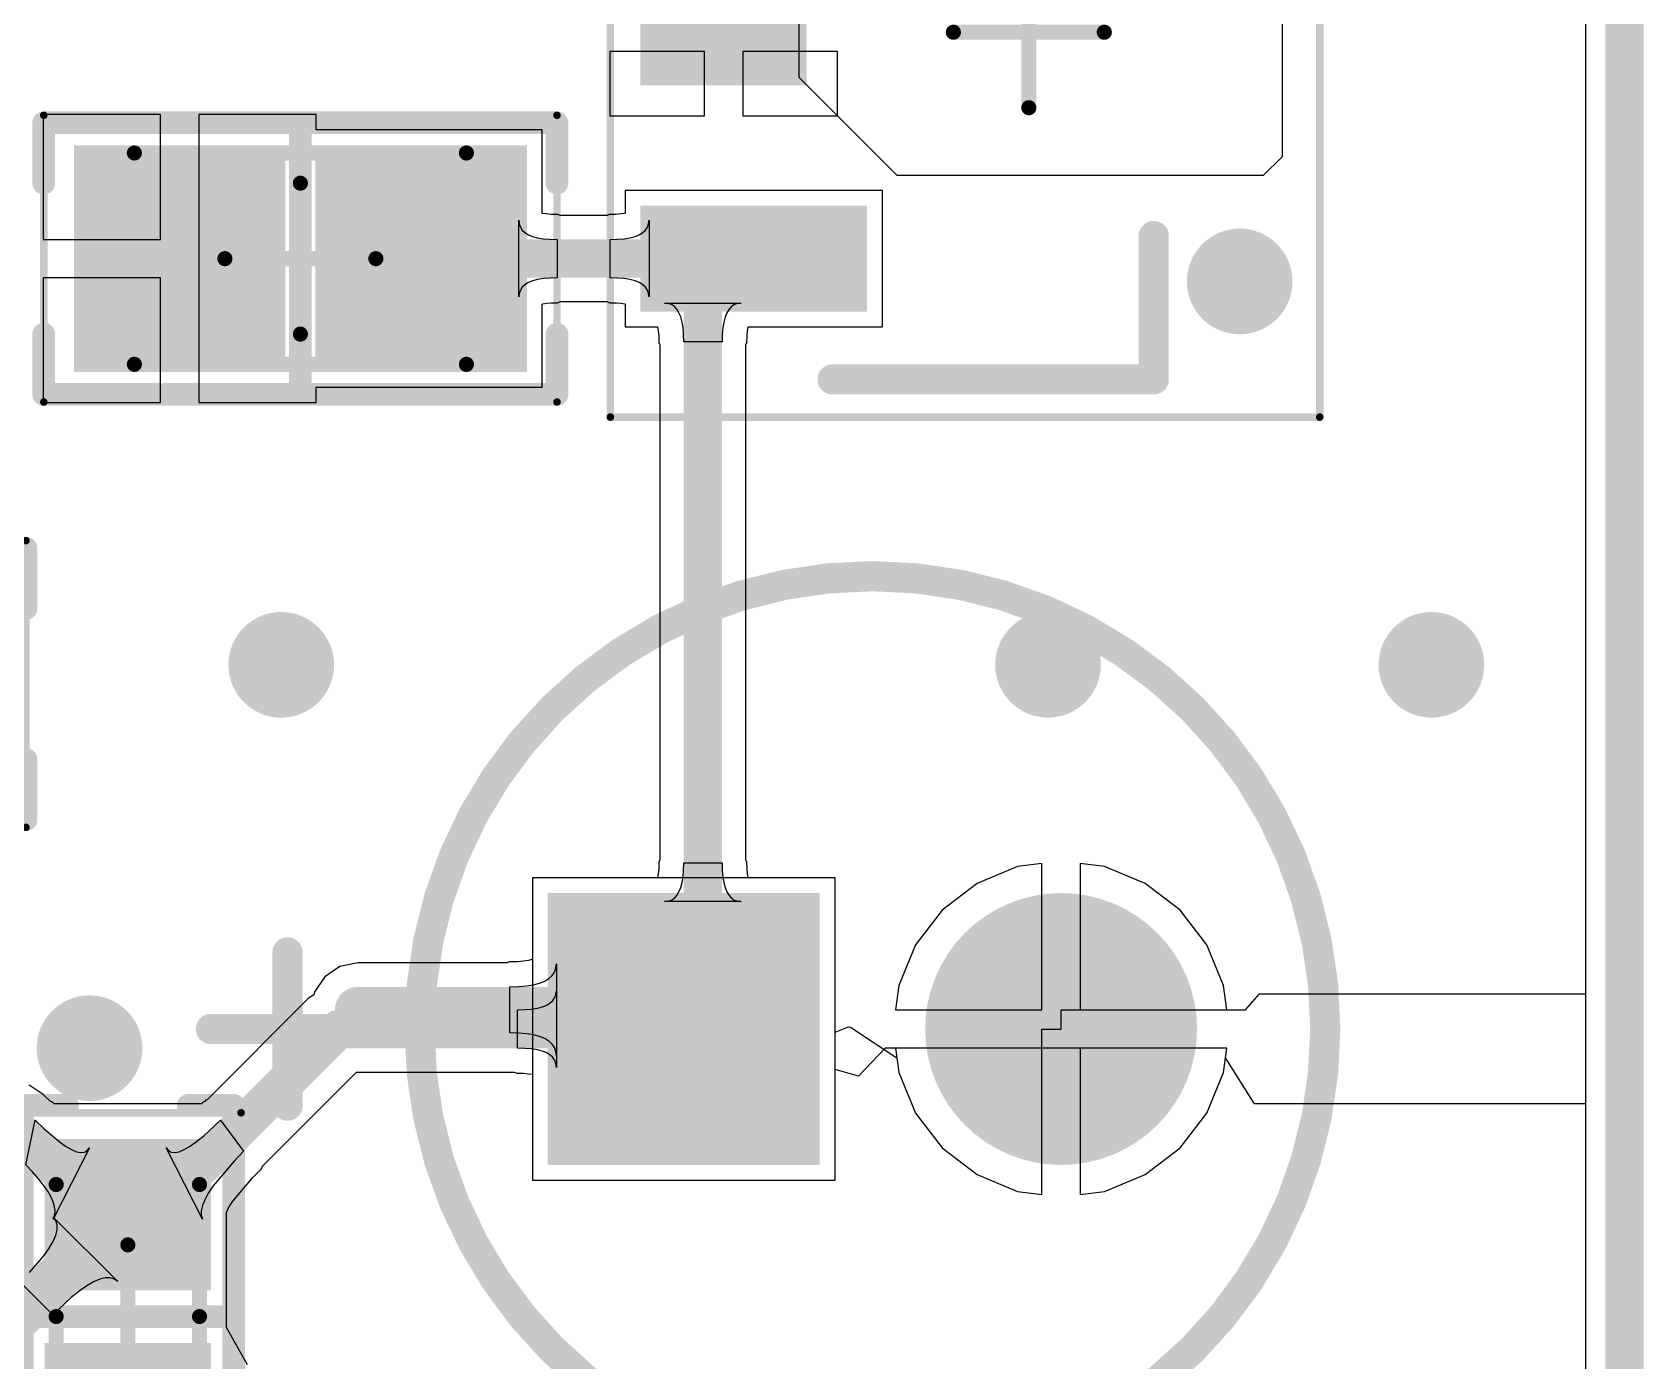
# Model space of a CAD drawing. Header units: millimetres. Extents: x 5.78 to 6.87, y 0.85 to 2.46.
# Drawn here: x 6.4351 to 6.8554, y 1.5185 to 1.865 of the extents above; entities that cross this region are included whole.
import ezdxf

# ---------------------------------------------------------------- set-up
doc = ezdxf.new("R2010")
doc.units = ezdxf.units.MM
doc.header["$MEASUREMENT"] = 0
for name, color, linetype in [('BottomLayer', 5, 'Continuous'), ('BottomSolder', 6, 'Continuous'), ('Mechanical1', 6, 'Continuous'), ('Mechanical13', 56, 'Continuous'), ('Mechanical15', 56, 'Continuous'), ('MultiLayer', 9, 'Continuous'), ('PadHoleLayer', 156, 'Continuous'), ('TopLayer', 1, 'Continuous'), ('TopOverlay', 2, 'Continuous'), ('TopPaste', 8, 'Continuous'), ('TopSolder', 216, 'Continuous'), ('ViaHoleLayer', 16, 'Continuous')]:
    doc.layers.add(name, color=color, linetype=linetype)

# ---------------------------------------------------------------- blocks, each defined once
blk = doc.blocks.new('E733EFB9_FE91_4AE9_9197_29251971C3DC_53')
at = {"layer": 'Mechanical15'}
for points, const_width in [([(-0.10915, 0.10039), (0.07589, 0.10039)], 0.00197), ([(-0.10915, -0.10039), (-0.10915, 0.10039)], 0.00197), ([(0.07589, -0.10039), (0.07589, 0.10039)], 0.00197), ([(0, -0.01969), (0, 0.01969)], 0.00394), ([(-0.01969, 0), (0.01969, 0)], 0.00394), ([(-0.10915, -0.10039), (0.07589, -0.10039)], 0.00197)]:
    blk.add_lwpolyline(points, dxfattribs=dict(at, const_width=const_width))
for points, const_width in [([(-0.10965, 0.10039, 1), (-0.10866, 0.10039, 1)], 0.000984), ([(-0.10965, 0.10039, 1), (-0.10866, 0.10039, 1)], 0.000984), ([(0.07539, 0.10039, 1), (0.07638, 0.10039, 1)], 0.000984), ([(0.07539, 0.10039, 1), (0.07638, 0.10039, 1)], 0.000984), ([(-0.00098, 0.01969, 1), (0.00098, 0.01969, 1)], 0.00197), ([(-0.02067, 0, 1), (-0.0187, 0, 1)], 0.00197), ([(0.0187, 0, 1), (0.02067, 0, 1)], 0.00197), ([(-0.00098, -0.01969, 1), (0.00098, -0.01969, 1)], 0.00197), ([(-0.10965, -0.10039, 1), (-0.10866, -0.10039, 1)], 0.000984), ([(-0.10965, -0.10039, 1), (-0.10866, -0.10039, 1)], 0.000984), ([(0.07539, -0.10039, 1), (0.07638, -0.10039, 1)], 0.000984), ([(0.07539, -0.10039, 1), (0.07638, -0.10039, 1)], 0.000984)]:
    blk.add_lwpolyline(points, format="xyb", close=True, dxfattribs=dict(at, const_width=const_width))
at = {"layer": 'TopLayer'}
for p, q in [((-0.05994, 0.01181), (-0.03435, 0.0374)), ((-0.03435, 0.0374), (0.06112, 0.0374)), ((0.06112, 0.0374), (0.06604, 0.03248)), ((0.06604, 0.03248), (0.06605, -0.03248)), ((-0.05994, -0.01181), (-0.05994, 0.01181)), ((-0.03435, -0.0374), (-0.05994, -0.01181)), ((0.06605, -0.03248), (0.06112, -0.0374)), ((0.06112, -0.0374), (-0.03435, -0.0374))]:
    blk.add_line(p, q, dxfattribs=at)
for points in [[(-0.04419, 0.04725), (-0.04419, 0.07087), (-0.09931, 0.04725), (-0.09931, 0.07087)], [(-0.05994, -0.01181), (-0.05994, 0.01181), (-0.09931, -0.01181), (-0.09931, 0.01181)], [(-0.04419, -0.07087), (-0.04419, -0.04725), (-0.09931, -0.07087), (-0.09931, -0.04725)]]:
    blk.add_solid(points, dxfattribs=at)
at = {"layer": 'TopOverlay'}
for points, const_width in [([(-0.07185, 0.09252, 1), (-0.08169, 0.09252, 1)], 0.00984), ([(-0.08415, 0.09252, 1), (-0.07923, 0.09252, 1)], 0.00492), ([(-0.07431, 0.09252, 1), (-0.06939, 0.09252, 1)], 0.00492), ([(-0.05315, 0.09055, 1), (-0.04921, 0.09055, 1)], 0.00394), ([(0.03061, 0.09055, 1), (0.03455, 0.09055, 1)], 0.00394), ([(0.03061, 0.09055, 1), (0.03455, 0.09055, 1)], 0.00394), ([(0.03061, 0.05315, 1), (0.03455, 0.05315, 1)], 0.00394), ([(0.03061, -0.05315, 1), (0.03455, -0.05315, 1)], 0.00394), ([(-0.05315, -0.09055, 1), (-0.04921, -0.09055, 1)], 0.00394), ([(0.03061, -0.09055, 1), (0.03455, -0.09055, 1)], 0.00394), ([(0.03061, -0.09055, 1), (0.03455, -0.09055, 1)], 0.00394)]:
    blk.add_lwpolyline(points, format="xyb", close=True, dxfattribs=dict(at, const_width=const_width))
at = {"layer": 'TopOverlay', "const_width": 0.00787}
for points in [[(-0.05118, 0.09055), (0.03258, 0.09055)], [(0.03258, 0.05315), (0.03258, 0.09055)], [(0.03258, -0.09055), (0.03258, -0.05315)], [(-0.05118, -0.09055), (0.03258, -0.09055)]]:
    blk.add_lwpolyline(points, dxfattribs=at)
at = {"layer": 'TopPaste'}
for points in [[(-0.04419, 0.04725), (-0.04419, 0.07087), (-0.09931, 0.04725), (-0.09931, 0.07087)], [(-0.05994, -0.01181), (-0.05994, 0.01181), (-0.09931, -0.01181), (-0.09931, 0.01181)], [(-0.04419, -0.07087), (-0.04419, -0.04725), (-0.09931, -0.07087), (-0.09931, -0.04725)]]:
    blk.add_solid(points, dxfattribs=at)
at = {"layer": 'TopSolder'}
for points in [[(-0.04219, 0.04525), (-0.04219, 0.07287), (-0.10131, 0.04525), (-0.10131, 0.07287)], [(-0.05794, -0.01381), (-0.05794, 0.01381), (-0.10131, -0.01381), (-0.10131, 0.01381)], [(-0.04219, -0.07287), (-0.04219, -0.04525), (-0.10131, -0.07287), (-0.10131, -0.04525)]]:
    blk.add_solid(points, dxfattribs=at)
blk = doc.blocks.new('FER_0603_1608_74')
at = {"layer": 'Mechanical13', "const_width": 0.00394}
for points in [[(-0.03445, 0.0187), (-0.03445, -0.0187)], [(-0.03445, 0.0187), (0.03445, 0.0187)], [(0.03445, 0.0187), (0.03445, -0.0187)], [(-0.03445, -0.0187), (0.03445, -0.0187)]]:
    blk.add_lwpolyline(points, dxfattribs=at)
at = {"layer": 'Mechanical13', "const_width": 0.00197}
for points in [[(-0.03543, 0.0187, 1), (-0.03346, 0.0187, 1)], [(-0.03543, 0.0187, 1), (-0.03346, 0.0187, 1)], [(0.03346, 0.0187, 1), (0.03543, 0.0187, 1)], [(0.03346, 0.0187, 1), (0.03543, 0.0187, 1)], [(-0.03543, -0.0187, 1), (-0.03346, -0.0187, 1)], [(-0.03543, -0.0187, 1), (-0.03346, -0.0187, 1)], [(0.03346, -0.0187, 1), (0.03543, -0.0187, 1)], [(0.03346, -0.0187, 1), (0.03543, -0.0187, 1)]]:
    blk.add_lwpolyline(points, format="xyb", close=True, dxfattribs=at)
at = {"layer": 'Mechanical15'}
for points, const_width in [([(-0.05315, 0.02953), (-0.05315, -0.02953)], 0.00197), ([(-0.05315, 0.02953), (0.05315, 0.02953)], 0.00197), ([(0.05315, 0.02953), (0.05315, -0.02953)], 0.00197), ([(0, 0.0187), (0, -0.0187)], 0.00394), ([(-0.0187, 0), (0.0187, 0)], 0.00394), ([(-0.05315, -0.02953), (0.05315, -0.02953)], 0.00197)]:
    blk.add_lwpolyline(points, dxfattribs=dict(at, const_width=const_width))
for points, const_width in [([(-0.05364, 0.02953, 1), (-0.05266, 0.02953, 1)], 0.000984), ([(-0.05364, 0.02953, 1), (-0.05266, 0.02953, 1)], 0.000984), ([(0.05266, 0.02953, 1), (0.05364, 0.02953, 1)], 0.000984), ([(0.05266, 0.02953, 1), (0.05364, 0.02953, 1)], 0.000984), ([(-0.00098, 0.0187, 1), (0.00098, 0.0187, 1)], 0.00197), ([(-0.01968, 0, 1), (-0.01772, 0, 1)], 0.00197), ([(0.01772, 0, 1), (0.01968, 0, 1)], 0.00197), ([(-0.00098, -0.0187, 1), (0.00098, -0.0187, 1)], 0.00197), ([(-0.05364, -0.02953, 1), (-0.05266, -0.02953, 1)], 0.000984), ([(-0.05364, -0.02953, 1), (-0.05266, -0.02953, 1)], 0.000984), ([(0.05266, -0.02953, 1), (0.05364, -0.02953, 1)], 0.000984), ([(0.05266, -0.02953, 1), (0.05364, -0.02953, 1)], 0.000984)]:
    blk.add_lwpolyline(points, format="xyb", close=True, dxfattribs=dict(at, const_width=const_width))
at = {"layer": 'TopLayer'}
for points in [[(-0.00886, -0.01969), (-0.00886, 0.01969), (-0.04429, -0.01969), (-0.04429, 0.01969)], [(0.04429, -0.01969), (0.04429, 0.01969), (0.00886, -0.01969), (0.00886, 0.01969)]]:
    blk.add_solid(points, dxfattribs=at)
at = {"layer": 'TopOverlay', "const_width": 0.00591}
for points in [[(-0.05512, 0.02756), (0.05512, 0.02756)], [(-0.05512, 0.02756), (-0.05512, 0.01575)], [(0, 0.02756), (0, -0.02756)], [(0.05512, 0.02756), (0.05512, 0.01575)], [(-0.05512, -0.01575), (-0.05512, -0.02756)], [(0.05512, -0.01575), (0.05512, -0.02756)], [(-0.05512, -0.02756), (0.05512, -0.02756)]]:
    blk.add_lwpolyline(points, dxfattribs=at)
at = {"layer": 'TopOverlay', "const_width": 0.00295}
for points in [[(-0.05659, 0.02756, 1), (-0.05364, 0.02756, 1)], [(-0.05659, 0.02756, 1), (-0.05364, 0.02756, 1)], [(-0.00148, 0.02756, 1), (0.00148, 0.02756, 1)], [(0.05364, 0.02756, 1), (0.05659, 0.02756, 1)], [(0.05364, 0.02756, 1), (0.05659, 0.02756, 1)], [(-0.05659, 0.01575, 1), (-0.05364, 0.01575, 1)], [(0.05364, 0.01575, 1), (0.05659, 0.01575, 1)], [(-0.05659, -0.01575, 1), (-0.05364, -0.01575, 1)], [(0.05364, -0.01575, 1), (0.05659, -0.01575, 1)], [(-0.05659, -0.02756, 1), (-0.05364, -0.02756, 1)], [(-0.05659, -0.02756, 1), (-0.05364, -0.02756, 1)], [(-0.00148, -0.02756, 1), (0.00148, -0.02756, 1)], [(0.05364, -0.02756, 1), (0.05659, -0.02756, 1)], [(0.05364, -0.02756, 1), (0.05659, -0.02756, 1)]]:
    blk.add_lwpolyline(points, format="xyb", close=True, dxfattribs=at)
at = {"layer": 'TopPaste'}
for points in [[(-0.00886, -0.01969), (-0.00886, 0.01969), (-0.04429, -0.01969), (-0.04429, 0.01969)], [(0.04429, -0.01969), (0.04429, 0.01969), (0.00886, -0.01969), (0.00886, 0.01969)]]:
    blk.add_solid(points, dxfattribs=at)
at = {"layer": 'TopSolder'}
for points in [[(-0.00686, -0.02168), (-0.00686, 0.02168), (-0.04629, -0.02168), (-0.04629, 0.02168)], [(0.04629, -0.02168), (0.04629, 0.02168), (0.00686, -0.02168), (0.00686, 0.02168)]]:
    blk.add_solid(points, dxfattribs=at)
blk = doc.blocks.new('CAP_0805_2012_79')
at = {"layer": 'Mechanical13', "const_width": 0.00394}
for points in [[(-0.04331, -0.02756), (-0.04331, 0.02756)], [(-0.04331, 0.02756), (0.04331, 0.02756)], [(0.04331, -0.02756), (0.04331, 0.02756)], [(-0.04331, -0.02756), (0.04331, -0.02756)]]:
    blk.add_lwpolyline(points, dxfattribs=at)
at = {"layer": 'Mechanical13', "const_width": 0.00197}
for points in [[(-0.04429, 0.02756, 1), (-0.04232, 0.02756, 1)], [(-0.04429, 0.02756, 1), (-0.04232, 0.02756, 1)], [(0.04232, 0.02756, 1), (0.04429, 0.02756, 1)], [(0.04232, 0.02756, 1), (0.04429, 0.02756, 1)], [(-0.04429, -0.02756, 1), (-0.04232, -0.02756, 1)], [(-0.04429, -0.02756, 1), (-0.04232, -0.02756, 1)], [(0.04232, -0.02756, 1), (0.04429, -0.02756, 1)], [(0.04232, -0.02756, 1), (0.04429, -0.02756, 1)]]:
    blk.add_lwpolyline(points, format="xyb", close=True, dxfattribs=at)
at = {"layer": 'Mechanical15'}
for points, const_width in [([(-0.06693, -0.0374), (-0.06693, 0.0374)], 0.00197), ([(-0.06693, 0.0374), (0.06693, 0.0374)], 0.00197), ([(0.06693, -0.0374), (0.06693, 0.0374)], 0.00197), ([(0, -0.01968), (0, 0.01969)], 0.00394), ([(-0.01968, 0), (0.01969, 0)], 0.00394), ([(-0.06693, -0.0374), (0.06693, -0.0374)], 0.00197)]:
    blk.add_lwpolyline(points, dxfattribs=dict(at, const_width=const_width))
for points, const_width in [([(-0.06742, 0.0374, 1), (-0.06644, 0.0374, 1)], 0.000984), ([(-0.06742, 0.0374, 1), (-0.06644, 0.0374, 1)], 0.000984), ([(0.06644, 0.0374, 1), (0.06742, 0.0374, 1)], 0.000984), ([(0.06644, 0.0374, 1), (0.06742, 0.0374, 1)], 0.000984), ([(-0.00098, 0.01969, 1), (0.00098, 0.01969, 1)], 0.00197), ([(-0.02067, 0, 1), (-0.0187, 0, 1)], 0.00197), ([(0.0187, 0, 1), (0.02067, 0, 1)], 0.00197), ([(-0.00098, -0.01968, 1), (0.00098, -0.01968, 1)], 0.00197), ([(-0.06742, -0.0374, 1), (-0.06644, -0.0374, 1)], 0.000984), ([(-0.06742, -0.0374, 1), (-0.06644, -0.0374, 1)], 0.000984), ([(0.06644, -0.0374, 1), (0.06742, -0.0374, 1)], 0.000984), ([(0.06644, -0.0374, 1), (0.06742, -0.0374, 1)], 0.000984)]:
    blk.add_lwpolyline(points, format="xyb", close=True, dxfattribs=dict(at, const_width=const_width))
at = {"layer": 'TopLayer'}
for points in [[(-0.00591, -0.02756), (-0.00591, 0.02756), (-0.05709, -0.02756), (-0.05709, 0.02756)], [(0.05709, -0.02756), (0.05709, 0.02756), (0.00591, -0.02756), (0.00591, 0.02756)]]:
    blk.add_solid(points, dxfattribs=at)
at = {"layer": 'TopOverlay', "const_width": 0.00591}
for points in [[(-0.06693, 0.03543), (0.06693, 0.03543)], [(-0.06693, 0.01969), (-0.06693, 0.03543)], [(0, -0.03543), (0, 0.03543)], [(0.06693, 0.01969), (0.06693, 0.03543)], [(-0.06693, -0.03543), (-0.06693, -0.01968)], [(0.06693, -0.03543), (0.06693, -0.01968)], [(-0.06693, -0.03543), (0.06693, -0.03543)]]:
    blk.add_lwpolyline(points, dxfattribs=at)
at = {"layer": 'TopOverlay', "const_width": 0.00295}
for points in [[(-0.0684, 0.03543, 1), (-0.06545, 0.03543, 1)], [(-0.0684, 0.03543, 1), (-0.06545, 0.03543, 1)], [(-0.00148, 0.03543, 1), (0.00148, 0.03543, 1)], [(0.06545, 0.03543, 1), (0.06841, 0.03543, 1)], [(0.06545, 0.03543, 1), (0.06841, 0.03543, 1)], [(-0.0684, 0.01969, 1), (-0.06545, 0.01969, 1)], [(0.06545, 0.01969, 1), (0.06841, 0.01969, 1)], [(-0.0684, -0.01968, 1), (-0.06545, -0.01968, 1)], [(0.06545, -0.01968, 1), (0.06841, -0.01968, 1)], [(-0.0684, -0.03543, 1), (-0.06545, -0.03543, 1)], [(-0.0684, -0.03543, 1), (-0.06545, -0.03543, 1)], [(-0.00148, -0.03543, 1), (0.00148, -0.03543, 1)], [(0.06545, -0.03543, 1), (0.06841, -0.03543, 1)], [(0.06545, -0.03543, 1), (0.06841, -0.03543, 1)]]:
    blk.add_lwpolyline(points, format="xyb", close=True, dxfattribs=at)
at = {"layer": 'TopPaste'}
for points in [[(-0.00591, -0.02756), (-0.00591, 0.02756), (-0.05709, -0.02756), (-0.05709, 0.02756)], [(0.05709, -0.02756), (0.05709, 0.02756), (0.00591, -0.02756), (0.00591, 0.02756)]]:
    blk.add_solid(points, dxfattribs=at)
at = {"layer": 'TopSolder'}
for points in [[(-0.00391, -0.02956), (-0.00391, 0.02956), (-0.05909, -0.02956), (-0.05909, 0.02956)], [(0.05909, -0.02956), (0.05909, 0.02956), (0.00391, -0.02956), (0.00391, 0.02956)]]:
    blk.add_solid(points, dxfattribs=at)
blk = doc.blocks.new('CAP_0805_2012_84')
at = {"layer": 'Mechanical13', "const_width": 0.00394}
for points in [[(-0.04331, -0.02756), (-0.04331, 0.02756)], [(-0.04331, 0.02756), (0.04331, 0.02756)], [(0.04331, -0.02756), (0.04331, 0.02756)], [(-0.04331, -0.02756), (0.04331, -0.02756)]]:
    blk.add_lwpolyline(points, dxfattribs=at)
at = {"layer": 'Mechanical13', "const_width": 0.00197}
for points in [[(-0.04429, 0.02756, 1), (-0.04232, 0.02756, 1)], [(-0.04429, 0.02756, 1), (-0.04232, 0.02756, 1)], [(0.04232, 0.02756, 1), (0.04429, 0.02756, 1)], [(0.04232, 0.02756, 1), (0.04429, 0.02756, 1)], [(-0.04429, -0.02756, 1), (-0.04232, -0.02756, 1)], [(-0.04429, -0.02756, 1), (-0.04232, -0.02756, 1)], [(0.04232, -0.02756, 1), (0.04429, -0.02756, 1)], [(0.04232, -0.02756, 1), (0.04429, -0.02756, 1)]]:
    blk.add_lwpolyline(points, format="xyb", close=True, dxfattribs=at)
at = {"layer": 'Mechanical15'}
for points, const_width in [([(-0.06693, -0.0374), (-0.06693, 0.0374)], 0.00197), ([(-0.06693, 0.0374), (0.06693, 0.0374)], 0.00197), ([(0.06693, -0.0374), (0.06693, 0.0374)], 0.00197), ([(0, -0.01968), (0, 0.01969)], 0.00394), ([(-0.01969, 0), (0.01969, 0)], 0.00394), ([(-0.06693, -0.0374), (0.06693, -0.0374)], 0.00197)]:
    blk.add_lwpolyline(points, dxfattribs=dict(at, const_width=const_width))
for points, const_width in [([(-0.06742, 0.0374, 1), (-0.06644, 0.0374, 1)], 0.000984), ([(-0.06742, 0.0374, 1), (-0.06644, 0.0374, 1)], 0.000984), ([(0.06644, 0.0374, 1), (0.06742, 0.0374, 1)], 0.000984), ([(0.06644, 0.0374, 1), (0.06742, 0.0374, 1)], 0.000984), ([(-0.00098, 0.01969, 1), (0.00098, 0.01969, 1)], 0.00197), ([(-0.02067, 0, 1), (-0.0187, 0, 1)], 0.00197), ([(0.0187, 0, 1), (0.02067, 0, 1)], 0.00197), ([(-0.00098, -0.01968, 1), (0.00098, -0.01968, 1)], 0.00197), ([(-0.06742, -0.0374, 1), (-0.06644, -0.0374, 1)], 0.000984), ([(-0.06742, -0.0374, 1), (-0.06644, -0.0374, 1)], 0.000984), ([(0.06644, -0.0374, 1), (0.06742, -0.0374, 1)], 0.000984), ([(0.06644, -0.0374, 1), (0.06742, -0.0374, 1)], 0.000984)]:
    blk.add_lwpolyline(points, format="xyb", close=True, dxfattribs=dict(at, const_width=const_width))
at = {"layer": 'TopLayer'}
for points in [[(-0.00591, -0.02756), (-0.00591, 0.02756), (-0.05709, -0.02756), (-0.05709, 0.02756)], [(0.05709, -0.02756), (0.05709, 0.02756), (0.00591, -0.02756), (0.00591, 0.02756)]]:
    blk.add_solid(points, dxfattribs=at)
at = {"layer": 'TopOverlay', "const_width": 0.00591}
for points in [[(-0.06693, 0.03543), (0.06693, 0.03543)], [(-0.06693, 0.01969), (-0.06693, 0.03543)], [(0, -0.03543), (0, 0.03543)], [(0.06693, 0.01969), (0.06693, 0.03543)], [(-0.06693, -0.03543), (-0.06693, -0.01968)], [(0.06693, -0.03543), (0.06693, -0.01968)], [(-0.06693, -0.03543), (0.06693, -0.03543)]]:
    blk.add_lwpolyline(points, dxfattribs=at)
at = {"layer": 'TopOverlay', "const_width": 0.00295}
for points in [[(-0.06841, 0.03543, 1), (-0.06545, 0.03543, 1)], [(-0.06841, 0.03543, 1), (-0.06545, 0.03543, 1)], [(-0.00148, 0.03543, 1), (0.00148, 0.03543, 1)], [(0.06545, 0.03543, 1), (0.06841, 0.03543, 1)], [(0.06545, 0.03543, 1), (0.06841, 0.03543, 1)], [(-0.06841, 0.01969, 1), (-0.06545, 0.01969, 1)], [(0.06545, 0.01969, 1), (0.06841, 0.01969, 1)], [(-0.06841, -0.01968, 1), (-0.06545, -0.01968, 1)], [(0.06545, -0.01968, 1), (0.06841, -0.01968, 1)], [(-0.06841, -0.03543, 1), (-0.06545, -0.03543, 1)], [(-0.06841, -0.03543, 1), (-0.06545, -0.03543, 1)], [(-0.00148, -0.03543, 1), (0.00148, -0.03543, 1)], [(0.06545, -0.03543, 1), (0.06841, -0.03543, 1)], [(0.06545, -0.03543, 1), (0.06841, -0.03543, 1)]]:
    blk.add_lwpolyline(points, format="xyb", close=True, dxfattribs=at)
at = {"layer": 'TopPaste'}
for points in [[(-0.00591, -0.02756), (-0.00591, 0.02756), (-0.05709, -0.02756), (-0.05709, 0.02756)], [(0.05709, -0.02756), (0.05709, 0.02756), (0.00591, -0.02756), (0.00591, 0.02756)]]:
    blk.add_solid(points, dxfattribs=at)
at = {"layer": 'TopSolder'}
for points in [[(-0.00391, -0.02956), (-0.00391, 0.02956), (-0.05909, -0.02956), (-0.05909, 0.02956)], [(0.05909, -0.02956), (0.05909, 0.02956), (0.00391, -0.02956), (0.00391, 0.02956)]]:
    blk.add_solid(points, dxfattribs=at)
blk = doc.blocks.new('3924B366_8672_45E9_B0BE_62DACC24E783_86')
at = {"layer": 'BottomLayer', "const_width": 0.03346}
blk.add_lwpolyline([(0.08169, 0, 1), (0.11516, 0, 1)], format="xyb", close=True, dxfattribs=at)
at = {"layer": 'BottomLayer'}
blk.add_solid([(-0.03346, -0.03346), (0.03346, -0.03346), (-0.03346, 0.03346), (0.03346, 0.03346)], dxfattribs=at)
at = {"layer": 'BottomSolder', "const_width": 0.03546}
blk.add_lwpolyline([(0.08069, 0, 1), (0.11616, 0, 1)], format="xyb", close=True, dxfattribs=at)
at = {"layer": 'BottomSolder'}
blk.add_solid([(-0.03546, -0.03546), (0.03546, -0.03546), (-0.03546, 0.03546), (0.03546, 0.03546)], dxfattribs=at)
at = {"layer": 'MultiLayer', "const_width": 0.03346}
blk.add_lwpolyline([(0.08169, 0, 1), (0.11516, 0, 1)], format="xyb", close=True, dxfattribs=at)
at = {"layer": 'MultiLayer'}
blk.add_solid([(-0.03346, -0.03346), (0.03346, -0.03346), (-0.03346, 0.03346), (0.03346, 0.03346)], dxfattribs=at)
at = {"layer": 'PadHoleLayer', "const_width": 0.01673}
for points in [[(-0.00837, 0, 1), (0.00837, 0, 1)], [(0.09006, 0, 1), (0.10679, 0, 1)]]:
    blk.add_lwpolyline(points, format="xyb", close=True, dxfattribs=at)
at = {"layer": 'TopLayer', "const_width": 0.03346}
blk.add_lwpolyline([(0.08169, 0, 1), (0.11516, 0, 1)], format="xyb", close=True, dxfattribs=at)
at = {"layer": 'TopLayer'}
blk.add_solid([(-0.03346, -0.03346), (0.03346, -0.03346), (-0.03346, 0.03346), (0.03346, 0.03346)], dxfattribs=at)
at = {"layer": 'TopOverlay'}
for points, const_width in [([(0.16732, 0, 1), (-0.0689, 0, 1)], 0.00787), ([(-0.10531, 0.02, 1), (-0.10138, 0.02, 1)], 0.00394), ([(-0.12531, 0, 1), (-0.12138, 0, 1)], 0.00394), ([(-0.08531, 0, 1), (-0.08138, 0, 1)], 0.00394), ([(-0.07087, 0, 1), (-0.06693, 0, 1)], 0.00394), ([(0.16535, 0, 1), (0.16929, 0, 1)], 0.00394), ([(-0.10531, -0.02, 1), (-0.10138, -0.02, 1)], 0.00394)]:
    blk.add_lwpolyline(points, format="xyb", close=True, dxfattribs=dict(at, const_width=const_width))
at = {"layer": 'TopOverlay', "const_width": 0.00787}
for points in [[(-0.10335, -0.02), (-0.10335, 0.02)], [(-0.12335, 0), (-0.08335, 0)]]:
    blk.add_lwpolyline(points, dxfattribs=at)
at = {"layer": 'TopSolder', "const_width": 0.03546}
blk.add_lwpolyline([(0.08069, 0, 1), (0.11616, 0, 1)], format="xyb", close=True, dxfattribs=at)
at = {"layer": 'TopSolder'}
blk.add_solid([(-0.03546, -0.03546), (0.03546, -0.03546), (-0.03546, 0.03546), (0.03546, 0.03546)], dxfattribs=at)

msp = doc.modelspace()

# ---------------------------------------------------------------- linework, layer by layer
at = {"layer": 'BottomLayer'}
for p, q in [((6.8402, 2.43075), (6.8402, 1.37106)), ((6.69843, 1.64818), (6.69208, 1.64735)), ((6.69843, 1.61), (6.69843, 1.64818)), ((6.71477, 1.64735), (6.70843, 1.64818)), ((6.70843, 1.64818), (6.70843, 1.61)), ((6.64446, 1.64446), (6.56554, 1.64446)), ((6.56554, 1.64446), (6.56554, 1.56554)), ((6.64446, 1.56554), (6.64446, 1.64446)), ((6.69208, 1.64735), (6.68151, 1.64297)), ((6.72535, 1.64297), (6.71477, 1.64735)), ((6.68151, 1.64297), (6.67243, 1.636)), ((6.73443, 1.636), (6.72535, 1.64297)), ((6.67243, 1.636), (6.66546, 1.62692)), ((6.74139, 1.62692), (6.73443, 1.636)), ((6.66546, 1.62692), (6.66108, 1.61635)), ((6.74577, 1.61635), (6.74139, 1.62692)), ((6.66108, 1.61635), (6.66024, 1.61)), ((6.74661, 1.61), (6.74577, 1.61635)), ((6.66024, 1.61), (6.69843, 1.61)), ((6.70843, 1.61), (6.74661, 1.61)), ((6.69843, 1.6), (6.66024, 1.6)), ((6.66024, 1.6), (6.66108, 1.59365)), ((6.69843, 1.56182), (6.69843, 1.6)), ((6.74661, 1.6), (6.70843, 1.6)), ((6.70843, 1.6), (6.70843, 1.56182)), ((6.74577, 1.59365), (6.74661, 1.6)), ((6.66108, 1.59365), (6.66546, 1.58308)), ((6.74139, 1.58308), (6.74577, 1.59365)), ((6.66546, 1.58308), (6.67243, 1.574)), ((6.73443, 1.574), (6.74139, 1.58308)), ((6.67243, 1.574), (6.68151, 1.56703)), ((6.72535, 1.56703), (6.73443, 1.574)), ((6.56554, 1.56554), (6.64446, 1.56554)), ((6.68151, 1.56703), (6.69208, 1.56265)), ((6.71477, 1.56265), (6.72535, 1.56703)), ((6.69208, 1.56265), (6.69843, 1.56182)), ((6.70843, 1.56182), (6.71477, 1.56265))]:
    msp.add_line(p, q, dxfattribs=at)
at = {"layer": 'BottomLayer', "const_width": 0.01378}
for points in [[(6.74311, 1.8, 1), (6.75689, 1.8, 1)], [(6.49311, 1.7, 1), (6.50689, 1.7, 1)], [(6.69311, 1.7, 1), (6.70689, 1.7, 1)], [(6.79311, 1.7, 1), (6.80689, 1.7, 1)], [(6.44311, 1.6, 1), (6.45689, 1.6, 1)]]:
    msp.add_lwpolyline(points, format="xyb", close=True, dxfattribs=at)
at = {"layer": 'Mechanical1', "const_width": 0.01}
msp.add_lwpolyline([(6.85039, 1.02362), (6.85039, 2.44094)], dxfattribs=at)
at = {"layer": 'MultiLayer', "const_width": 0.01378}
for points in [[(6.74311, 1.8, 1), (6.75689, 1.8, 1)], [(6.49311, 1.7, 1), (6.50689, 1.7, 1)], [(6.69311, 1.7, 1), (6.70689, 1.7, 1)], [(6.79311, 1.7, 1), (6.80689, 1.7, 1)], [(6.44311, 1.6, 1), (6.45689, 1.6, 1)]]:
    msp.add_lwpolyline(points, format="xyb", close=True, dxfattribs=at)
at = {"layer": 'TopLayer'}
for p, q in [((6.8402, 2.43075), (6.8402, 1.5855)), ((6.61037, 1.86), (6.58569, 1.86)), ((6.58569, 1.86), (6.58569, 1.84319)), ((6.61037, 1.84319), (6.61037, 1.86)), ((6.64506, 1.86), (6.62037, 1.86)), ((6.62037, 1.86), (6.62037, 1.84319)), ((6.64506, 1.84319), (6.64506, 1.86)), ((6.4685, 1.8435), (6.43791, 1.8435)), ((6.43791, 1.8435), (6.43791, 1.81094)), ((6.4685, 1.81094), (6.4685, 1.8435)), ((6.50909, 1.8435), (6.4785, 1.8435)), ((6.4785, 1.8435), (6.4785, 1.80594)), ((6.50909, 1.8395), (6.50909, 1.8435)), ((6.58569, 1.84319), (6.61037, 1.84319)), ((6.62037, 1.84319), (6.64506, 1.84319)), ((6.56809, 1.8395), (6.50909, 1.8395)), ((6.56809, 1.81779), (6.56809, 1.8395)), ((6.65681, 1.82376), (6.58969, 1.82376)), ((6.58969, 1.82376), (6.58969, 1.81777)), ((6.65681, 1.78813), (6.65681, 1.82376)), ((6.56197, 1.79594), (6.56197, 1.81594)), ((6.56197, 1.81594), (6.56207, 1.81499)), ((6.56825, 1.81775), (6.56809, 1.81779)), ((6.56919, 1.81759), (6.56825, 1.81775)), ((6.57044, 1.81748), (6.56919, 1.81759)), ((6.57214, 1.81744), (6.57044, 1.81748)), ((6.57276, 1.81716), (6.57214, 1.81744)), ((6.58502, 1.81716), (6.57276, 1.81716)), ((6.58564, 1.81744), (6.58502, 1.81716)), ((6.58736, 1.81748), (6.58564, 1.81744)), ((6.58864, 1.81759), (6.58736, 1.81748)), ((6.5896, 1.81775), (6.58864, 1.81759)), ((6.58969, 1.81777), (6.5896, 1.81775)), ((6.59583, 1.81499), (6.59593, 1.81594)), ((6.59593, 1.81594), (6.59593, 1.79594)), ((6.56207, 1.81499), (6.56237, 1.81414)), ((6.56237, 1.81414), (6.56287, 1.81339)), ((6.56287, 1.81339), (6.56357, 1.81274)), ((6.56357, 1.81274), (6.56447, 1.81219)), ((6.56447, 1.81219), (6.56557, 1.81174)), ((6.56557, 1.81174), (6.56687, 1.81139)), ((6.59097, 1.81139), (6.59229, 1.81174)), ((6.59229, 1.81174), (6.5934, 1.81219)), ((6.5934, 1.81219), (6.59431, 1.81274)), ((6.59431, 1.81274), (6.59502, 1.81339)), ((6.59502, 1.81339), (6.59552, 1.81414)), ((6.59552, 1.81414), (6.59583, 1.81499)), ((6.43791, 1.81094), (6.4685, 1.81094)), ((6.56687, 1.81139), (6.56837, 1.81114)), ((6.56837, 1.81114), (6.57007, 1.81099)), ((6.57007, 1.81099), (6.57197, 1.81094)), ((6.57197, 1.81094), (6.57197, 1.80094)), ((6.58581, 1.81094), (6.58773, 1.81099)), ((6.58581, 1.80094), (6.58581, 1.81094)), ((6.58773, 1.81099), (6.58945, 1.81114)), ((6.58945, 1.81114), (6.59097, 1.81139)), ((6.4785, 1.80594), (6.4785, 1.76839)), ((6.4685, 1.80094), (6.43791, 1.80094)), ((6.43791, 1.80094), (6.43791, 1.76839)), ((6.4685, 1.76839), (6.4685, 1.80094)), ((6.56357, 1.79914), (6.56287, 1.79849)), ((6.56447, 1.79969), (6.56357, 1.79914)), ((6.56557, 1.80014), (6.56447, 1.79969)), ((6.56687, 1.80049), (6.56557, 1.80014)), ((6.56837, 1.80074), (6.56687, 1.80049)), ((6.57007, 1.80089), (6.56837, 1.80074)), ((6.57197, 1.80094), (6.57007, 1.80089)), ((6.58773, 1.80089), (6.58581, 1.80094)), ((6.58945, 1.80074), (6.58773, 1.80089)), ((6.59097, 1.80049), (6.58945, 1.80074)), ((6.59229, 1.80014), (6.59097, 1.80049)), ((6.5934, 1.79969), (6.59229, 1.80014)), ((6.59431, 1.79914), (6.5934, 1.79969)), ((6.59502, 1.79849), (6.59431, 1.79914)), ((6.56207, 1.79689), (6.56197, 1.79594)), ((6.56237, 1.79774), (6.56207, 1.79689)), ((6.56287, 1.79849), (6.56237, 1.79774)), ((6.59552, 1.79774), (6.59502, 1.79849)), ((6.59583, 1.79689), (6.59552, 1.79774)), ((6.59593, 1.79594), (6.59583, 1.79689)), ((6.56809, 1.7941), (6.56825, 1.79414)), ((6.56809, 1.77239), (6.56809, 1.7941)), ((6.56825, 1.79414), (6.56919, 1.7943)), ((6.56919, 1.7943), (6.57044, 1.79441)), ((6.57044, 1.79441), (6.57214, 1.79445)), ((6.57214, 1.79445), (6.57276, 1.79473)), ((6.57276, 1.79473), (6.58502, 1.79473)), ((6.58502, 1.79473), (6.58564, 1.79445)), ((6.58564, 1.79445), (6.58736, 1.79441)), ((6.58736, 1.79441), (6.58864, 1.7943)), ((6.58864, 1.7943), (6.5896, 1.79414)), ((6.5896, 1.79414), (6.58969, 1.79411)), ((6.58969, 1.79411), (6.58969, 1.78813)), ((6.60095, 1.79427), (6.6, 1.79437)), ((6.6, 1.79437), (6.62, 1.79437)), ((6.6018, 1.79397), (6.60095, 1.79427)), ((6.60255, 1.79346), (6.6018, 1.79397)), ((6.6032, 1.79275), (6.60255, 1.79346)), ((6.60375, 1.79184), (6.6032, 1.79275)), ((6.6042, 1.79073), (6.60375, 1.79184)), ((6.60455, 1.78941), (6.6042, 1.79073)), ((6.6158, 1.79073), (6.61545, 1.78941)), ((6.61625, 1.79184), (6.6158, 1.79073)), ((6.6168, 1.79275), (6.61625, 1.79184)), ((6.61745, 1.79346), (6.6168, 1.79275)), ((6.6182, 1.79397), (6.61745, 1.79346)), ((6.61905, 1.79427), (6.6182, 1.79397)), ((6.62, 1.79437), (6.61905, 1.79427)), ((6.58969, 1.78813), (6.59817, 1.78813)), ((6.59817, 1.78813), (6.59819, 1.78805)), ((6.59819, 1.78805), (6.59835, 1.78709)), ((6.59835, 1.78709), (6.59846, 1.78581)), ((6.6048, 1.7879), (6.60455, 1.78941)), ((6.60495, 1.78618), (6.6048, 1.7879)), ((6.6152, 1.7879), (6.61505, 1.78618)), ((6.61545, 1.78941), (6.6152, 1.7879)), ((6.62154, 1.78581), (6.62165, 1.78709)), ((6.62165, 1.78709), (6.62181, 1.78805)), ((6.62181, 1.78805), (6.62183, 1.78813)), ((6.62183, 1.78813), (6.65681, 1.78813)), ((6.59846, 1.78581), (6.59851, 1.78408)), ((6.59851, 1.78408), (6.59878, 1.78346)), ((6.59878, 1.78346), (6.59878, 1.64914)), ((6.605, 1.78425), (6.60495, 1.78618)), ((6.615, 1.78425), (6.605, 1.78425)), ((6.61505, 1.78618), (6.615, 1.78425)), ((6.62122, 1.78346), (6.62149, 1.78408)), ((6.62122, 1.64914), (6.62122, 1.78346)), ((6.62149, 1.78408), (6.62154, 1.78581)), ((6.50909, 1.76839), (6.50909, 1.77239)), ((6.50909, 1.77239), (6.56809, 1.77239)), ((6.43791, 1.76839), (6.4685, 1.76839)), ((6.4785, 1.76839), (6.50909, 1.76839)), ((6.59851, 1.64851), (6.59846, 1.64679)), ((6.59878, 1.64914), (6.59851, 1.64851)), ((6.60495, 1.64642), (6.605, 1.64834)), ((6.605, 1.64834), (6.615, 1.64834)), ((6.615, 1.64834), (6.61505, 1.64642)), ((6.62149, 1.64851), (6.62122, 1.64914)), ((6.62154, 1.64679), (6.62149, 1.64851)), ((6.69843, 1.64818), (6.69208, 1.64735)), ((6.69843, 1.61), (6.69843, 1.64818)), ((6.71477, 1.64735), (6.70843, 1.64818)), ((6.70843, 1.64818), (6.70843, 1.61)), ((6.59817, 1.64446), (6.56554, 1.64446)), ((6.56554, 1.64446), (6.56554, 1.62321)), ((6.59819, 1.64455), (6.59817, 1.64446)), ((6.59835, 1.64551), (6.59819, 1.64455)), ((6.59846, 1.64679), (6.59835, 1.64551)), ((6.60455, 1.64318), (6.6048, 1.6447)), ((6.6048, 1.6447), (6.60495, 1.64642)), ((6.61505, 1.64642), (6.6152, 1.6447)), ((6.6152, 1.6447), (6.61545, 1.64318)), ((6.62165, 1.64551), (6.62154, 1.64679)), ((6.62181, 1.64455), (6.62165, 1.64551)), ((6.62183, 1.64446), (6.62181, 1.64455)), ((6.64446, 1.64446), (6.62183, 1.64446)), ((6.64446, 1.59448), (6.64446, 1.64446)), ((6.69208, 1.64735), (6.68151, 1.64297)), ((6.72535, 1.64297), (6.71477, 1.64735)), ((6.60255, 1.63914), (6.6032, 1.63984)), ((6.6032, 1.63984), (6.60375, 1.64075)), ((6.60375, 1.64075), (6.6042, 1.64187)), ((6.6042, 1.64187), (6.60455, 1.64318)), ((6.61545, 1.64318), (6.6158, 1.64187)), ((6.6158, 1.64187), (6.61625, 1.64075)), ((6.61625, 1.64075), (6.6168, 1.63984)), ((6.6168, 1.63984), (6.61745, 1.63914)), ((6.68151, 1.64297), (6.67243, 1.636)), ((6.73443, 1.636), (6.72535, 1.64297)), ((6.6, 1.63822), (6.60095, 1.63833)), ((6.62, 1.63822), (6.6, 1.63822)), ((6.60095, 1.63833), (6.6018, 1.63863)), ((6.6018, 1.63863), (6.60255, 1.63914)), ((6.61745, 1.63914), (6.6182, 1.63863)), ((6.6182, 1.63863), (6.61905, 1.63833)), ((6.61905, 1.63833), (6.62, 1.63822)), ((6.67243, 1.636), (6.66546, 1.62692)), ((6.74139, 1.62692), (6.73443, 1.636)), ((6.66546, 1.62692), (6.66108, 1.61635)), ((6.74577, 1.61635), (6.74139, 1.62692)), ((6.56159, 1.62255), (6.55949, 1.62249)), ((6.56321, 1.62269), (6.56159, 1.62255)), ((6.56447, 1.6229), (6.56321, 1.62269)), ((6.56535, 1.62313), (6.56447, 1.6229)), ((6.56554, 1.62321), (6.56535, 1.62313)), ((6.51135, 1.61865), (6.5087, 1.61468)), ((6.51532, 1.6213), (6.51135, 1.61865)), ((6.52, 1.62224), (6.51532, 1.6213)), ((6.55891, 1.62224), (6.52, 1.62224)), ((6.55949, 1.62249), (6.55891, 1.62224)), ((6.56984, 1.61816), (6.57068, 1.61894)), ((6.57068, 1.61894), (6.57129, 1.61984)), ((6.57129, 1.61984), (6.57165, 1.62086)), ((6.57165, 1.62086), (6.57178, 1.622)), ((6.57178, 1.622), (6.57178, 1.598)), ((6.5087, 1.61468), (6.50854, 1.61392)), ((6.55966, 1.616), (6.56196, 1.61606)), ((6.55966, 1.604), (6.55966, 1.616)), ((6.56196, 1.61606), (6.56402, 1.61624)), ((6.56402, 1.61624), (6.56584, 1.61654)), ((6.56584, 1.61654), (6.56741, 1.61696)), ((6.56741, 1.61696), (6.56875, 1.6175)), ((6.56875, 1.6175), (6.56984, 1.61816)), ((6.57167, 1.61405), (6.57178, 1.615)), ((6.57178, 1.615), (6.57178, 1.595)), ((6.66108, 1.61635), (6.66024, 1.61)), ((6.74661, 1.61), (6.74577, 1.61635)), ((6.7515, 1.61), (6.75516, 1.61417)), ((6.75516, 1.61417), (6.8402, 1.61417)), ((6.8402, 1.61417), (6.8402, 1.37106)), ((6.50707, 1.61293), (6.4807, 1.58656)), ((6.50854, 1.61392), (6.50707, 1.61293)), ((6.50707, 1.61293), (6.50707, 1.61293)), ((6.56166, 1.61), (6.56358, 1.61005)), ((6.56166, 1.6), (6.56166, 1.61)), ((6.56358, 1.61005), (6.5653, 1.6102)), ((6.5653, 1.6102), (6.56682, 1.61045)), ((6.56682, 1.61045), (6.56813, 1.6108)), ((6.56813, 1.6108), (6.56925, 1.61125)), ((6.56925, 1.61125), (6.57016, 1.6118)), ((6.57016, 1.6118), (6.57086, 1.61245)), ((6.57086, 1.61245), (6.57137, 1.6132)), ((6.57137, 1.6132), (6.57167, 1.61405)), ((6.66024, 1.61), (6.69843, 1.61)), ((6.70343, 1.605), (6.70343, 1.61)), ((6.70343, 1.61), (6.7515, 1.61)), ((6.70843, 1.61), (6.74661, 1.61)), ((6.56196, 1.60394), (6.55966, 1.604)), ((6.56402, 1.60376), (6.56196, 1.60394)), ((6.56584, 1.60346), (6.56402, 1.60376)), ((6.56741, 1.60304), (6.56584, 1.60346)), ((6.56875, 1.6025), (6.56741, 1.60304)), ((6.56984, 1.60184), (6.56875, 1.6025)), ((6.57068, 1.60106), (6.56984, 1.60184)), ((6.64446, 1.60422), (6.64797, 1.60553)), ((6.64446, 1.56554), (6.64446, 1.60422)), ((6.64797, 1.60553), (6.6485, 1.60551)), ((6.6485, 1.60551), (6.66058, 1.59746)), ((6.69843, 1.56182), (6.69843, 1.605)), ((6.69843, 1.605), (6.70343, 1.605)), ((6.56358, 1.59995), (6.56166, 1.6)), ((6.5653, 1.5998), (6.56358, 1.59995)), ((6.56682, 1.59955), (6.5653, 1.5998)), ((6.56813, 1.5992), (6.56682, 1.59955)), ((6.56925, 1.59875), (6.56813, 1.5992)), ((6.57016, 1.5982), (6.56925, 1.59875)), ((6.57086, 1.59755), (6.57016, 1.5982)), ((6.57129, 1.60016), (6.57068, 1.60106)), ((6.57137, 1.5968), (6.57086, 1.59755)), ((6.57165, 1.59914), (6.57129, 1.60016)), ((6.57178, 1.598), (6.57165, 1.59914)), ((6.65757, 1.6), (6.65053, 1.59272)), ((6.74661, 1.6), (6.65757, 1.6)), ((6.66058, 1.59746), (6.66108, 1.59365)), ((6.74661, 1.6), (6.70843, 1.6)), ((6.70843, 1.6), (6.70843, 1.56182)), ((6.74577, 1.59365), (6.74661, 1.6)), ((6.74628, 1.5975), (6.74661, 1.6)), ((6.75387, 1.5855), (6.74628, 1.5975)), ((6.49509, 1.56923), (6.51965, 1.59378)), ((6.51965, 1.59378), (6.56086, 1.59378)), ((6.56086, 1.59378), (6.56149, 1.59351)), ((6.56149, 1.59351), (6.56321, 1.59346)), ((6.56321, 1.59346), (6.56449, 1.59335)), ((6.56449, 1.59335), (6.56545, 1.59319)), ((6.56545, 1.59319), (6.56554, 1.59317)), ((6.56554, 1.59317), (6.56554, 1.56554)), ((6.57167, 1.59595), (6.57137, 1.5968)), ((6.57178, 1.595), (6.57167, 1.59595)), ((6.65053, 1.59272), (6.64446, 1.59448)), ((6.66108, 1.59365), (6.66546, 1.58308)), ((6.74139, 1.58308), (6.74577, 1.59365)), ((6.43793, 1.58793), (6.43429, 1.59036)), ((6.4397, 1.58616), (6.43793, 1.58793)), ((6.44035, 1.5859), (6.4397, 1.58616)), ((6.44077, 1.5855), (6.44035, 1.5859)), ((6.47922, 1.5855), (6.44077, 1.5855)), ((6.47973, 1.58598), (6.47922, 1.5855)), ((6.48011, 1.58612), (6.47973, 1.58598)), ((6.48032, 1.58647), (6.48011, 1.58612)), ((6.4807, 1.58656), (6.48032, 1.58647)), ((6.8402, 1.5855), (6.75387, 1.5855)), ((6.43336, 1.56957), (6.43583, 1.58124)), ((6.43583, 1.58124), (6.4381, 1.57904)), ((6.47983, 1.57718), (6.48417, 1.58124)), ((6.48417, 1.58124), (6.49017, 1.5731)), ((6.66546, 1.58308), (6.67243, 1.574)), ((6.73443, 1.574), (6.74139, 1.58308)), ((6.4381, 1.57904), (6.44206, 1.57563)), ((6.47794, 1.57563), (6.47983, 1.57718)), ((6.44997, 1.57405), (6.44055, 1.55542)), ((6.44206, 1.57563), (6.44376, 1.57442)), ((6.44376, 1.57442), (6.44527, 1.57354)), ((6.44527, 1.57354), (6.44659, 1.57298)), ((6.44659, 1.57298), (6.44772, 1.57276)), ((6.44772, 1.57276), (6.44866, 1.57286)), ((6.44866, 1.57286), (6.44941, 1.57329)), ((6.44941, 1.57329), (6.44997, 1.57405)), ((6.47945, 1.55542), (6.47003, 1.57405)), ((6.47003, 1.57405), (6.47059, 1.57329)), ((6.47059, 1.57329), (6.47134, 1.57286)), ((6.47134, 1.57286), (6.47228, 1.57276)), ((6.47228, 1.57276), (6.47341, 1.57298)), ((6.47341, 1.57298), (6.47473, 1.57354)), ((6.47473, 1.57354), (6.47624, 1.57442)), ((6.47624, 1.57442), (6.47794, 1.57563)), ((6.49017, 1.5731), (6.48771, 1.57057)), ((6.67243, 1.574), (6.68151, 1.56703)), ((6.72535, 1.56703), (6.73443, 1.574)), ((6.43515, 1.56771), (6.43336, 1.56957)), ((6.48771, 1.57057), (6.48219, 1.564)), ((6.49253, 1.56621), (6.49483, 1.56857)), ((6.49483, 1.56857), (6.49509, 1.56923)), ((6.4367, 1.56595), (6.43515, 1.56771)), ((6.43801, 1.56429), (6.4367, 1.56595)), ((6.43909, 1.56273), (6.43801, 1.56429)), ((6.48219, 1.564), (6.48096, 1.56215)), ((6.4874, 1.56011), (6.49253, 1.56621)), ((6.56554, 1.56554), (6.64446, 1.56554)), ((6.68151, 1.56703), (6.69208, 1.56265)), ((6.71477, 1.56265), (6.72535, 1.56703)), ((6.43992, 1.56127), (6.43909, 1.56273)), ((6.44052, 1.5599), (6.43992, 1.56127)), ((6.44089, 1.55863), (6.44052, 1.5599)), ((6.48004, 1.56047), (6.47943, 1.55895)), ((6.48096, 1.56215), (6.48004, 1.56047)), ((6.48653, 1.5588), (6.4874, 1.56011)), ((6.69208, 1.56265), (6.69843, 1.56182)), ((6.70843, 1.56182), (6.71477, 1.56265)), ((6.44055, 1.55542), (6.4409, 1.5564)), ((6.44122, 1.55503), (6.44055, 1.55595)), ((6.44055, 1.55595), (6.45741, 1.5391)), ((6.44101, 1.55747), (6.44089, 1.55863)), ((6.4409, 1.5564), (6.44101, 1.55747)), ((6.47943, 1.55895), (6.47913, 1.55761)), ((6.47913, 1.55761), (6.47913, 1.55643)), ((6.47913, 1.55643), (6.47945, 1.55542)), ((6.48569, 1.5571), (6.48592, 1.55769)), ((6.48569, 1.53914), (6.48569, 1.5571)), ((6.48592, 1.55769), (6.48653, 1.5588)), ((6.4405, 1.54961), (6.44119, 1.55123)), ((6.44119, 1.55123), (6.44154, 1.55266)), ((6.44155, 1.55393), (6.44122, 1.55503)), ((6.44154, 1.55266), (6.44155, 1.55393)), ((6.4381, 1.54588), (6.43946, 1.54783)), ((6.43946, 1.54783), (6.4405, 1.54961)), ((6.43434, 1.54145), (6.4381, 1.54588)), ((6.44043, 1.53049), (6.43195, 1.53898)), ((6.45107, 1.53904), (6.44929, 1.53801)), ((6.45268, 1.53973), (6.45107, 1.53904)), ((6.45412, 1.54008), (6.45268, 1.53973)), ((6.45539, 1.54009), (6.45412, 1.54008)), ((6.45648, 1.53976), (6.45539, 1.54009)), ((6.45741, 1.5391), (6.45648, 1.53976)), ((6.48569, 1.53286), (6.48569, 1.53914)), ((6.44521, 1.53493), (6.44043, 1.53049)), ((6.44733, 1.53664), (6.44521, 1.53493)), ((6.44929, 1.53801), (6.44733, 1.53664)), ((6.48569, 1.52714), (6.48569, 1.53286)), ((6.48569, 1.53286), (6.48569, 1.53286)), ((6.49124, 1.51744), (6.48569, 1.52714))]:
    msp.add_line(p, q, dxfattribs=at)
for points, const_width in [([(6.74311, 1.8, 1), (6.75689, 1.8, 1)], 0.01378), ([(6.534, 1.80594, 1), (6.539, 1.80594, 1)], 0.005), ([(6.61431, 1.80594, 1), (6.61931, 1.80594, 1)], 0.005), ([(6.61431, 1.80594, 1), (6.61931, 1.80594, 1)], 0.005), ([(6.61431, 1.80594, 1), (6.61931, 1.80594, 1)], 0.005), ([(6.62075, 1.80594, 1), (6.62575, 1.80594, 1)], 0.005), ([(6.6075, 1.79913, 1), (6.6125, 1.79913, 1)], 0.005), ([(6.6075, 1.79913, 1), (6.6125, 1.79913, 1)], 0.005), ([(6.49311, 1.7, 1), (6.50689, 1.7, 1)], 0.01378), ([(6.69311, 1.7, 1), (6.70689, 1.7, 1)], 0.01378), ([(6.79311, 1.7, 1), (6.80689, 1.7, 1)], 0.01378), ([(6.517, 1.61, 1), (6.523, 1.61, 1)], 0.006), ([(6.587, 1.61, 1), (6.593, 1.61, 1)], 0.006), ([(6.44311, 1.6, 1), (6.45689, 1.6, 1)], 0.01378), ([(6.5125, 1.605, 1), (6.5175, 1.605, 1)], 0.005), ([(6.5125, 1.605, 1), (6.5175, 1.605, 1)], 0.005), ([(6.5175, 1.605, 1), (6.5225, 1.605, 1)], 0.005), ([(6.5175, 1.605, 1), (6.5225, 1.605, 1)], 0.005), ([(6.5875, 1.605, 1), (6.5925, 1.605, 1)], 0.005), ([(6.5875, 1.605, 1), (6.5925, 1.605, 1)], 0.005), ([(6.6025, 1.605, 1), (6.6075, 1.605, 1)], 0.005), ([(6.6075, 1.605, 1), (6.6125, 1.605, 1)], 0.005), ([(6.47219, 1.56929, 1), (6.47719, 1.56929, 1)], 0.005), ([(6.47219, 1.56929, 1), (6.47719, 1.56929, 1)], 0.005), ([(6.47679, 1.56929, 1), (6.48179, 1.56929, 1)], 0.005), ([(6.47679, 1.56929, 1), (6.48179, 1.56929, 1)], 0.005), ([(6.4425, 1.565, 1), (6.4475, 1.565, 1)], 0.005), ([(6.4625, 1.55961, 1), (6.4675, 1.55961, 1)], 0.005), ([(6.45503, 1.55657, 1), (6.46103, 1.55657, 1)], 0.006), ([(6.45503, 1.55657, 1), (6.46103, 1.55657, 1)], 0.006), ([(6.457, 1.55657, 1), (6.463, 1.55657, 1)], 0.006)]:
    msp.add_lwpolyline(points, format="xyb", close=True, dxfattribs=dict(at, const_width=const_width))
for points, const_width in [([(6.5365, 1.80594), (6.61681, 1.80594)], 0.01), ([(6.61, 1.79913), (6.61681, 1.80594)], 0.01), ([(6.61681, 1.80594), (6.62325, 1.80594)], 0.01), ([(6.61, 1.605), (6.61, 1.79913)], 0.01), ([(6.52, 1.61), (6.59, 1.61)], 0.012), ([(6.47929, 1.56929), (6.515, 1.605)], 0.01), ([(6.515, 1.605), (6.52, 1.605)], 0.01), ([(6.52, 1.605), (6.59, 1.605)], 0.01), ([(6.59, 1.605), (6.605, 1.605)], 0.01), ([(6.43, 1.58), (6.445, 1.565)], 0.01), ([(6.465, 1.55961), (6.47469, 1.56929)], 0.01), ([(6.47469, 1.56929), (6.47929, 1.56929)], 0.01), ([(6.38315, 1.48169), (6.45803, 1.55657)], 0.012), ([(6.45803, 1.55657), (6.46, 1.55657)], 0.012)]:
    msp.add_lwpolyline(points, dxfattribs=dict(at, const_width=const_width))
at = {"layer": 'ViaHoleLayer', "const_width": 0.00689}
for points in [[(6.74656, 1.8, 1), (6.75344, 1.8, 1)], [(6.49656, 1.7, 1), (6.50344, 1.7, 1)], [(6.69656, 1.7, 1), (6.70344, 1.7, 1)], [(6.79656, 1.7, 1), (6.80344, 1.7, 1)], [(6.44656, 1.6, 1), (6.45344, 1.6, 1)]]:
    msp.add_lwpolyline(points, format="xyb", close=True, dxfattribs=at)

# ---------------------------------------------------------------- block references
for name, p in [('E733EFB9_FE91_4AE9_9197_29251971C3DC_53', (6.695, 1.865)), ('CAP_0805_2012_84', (6.505, 1.80594)), ('CAP_0805_2012_79', (6.3665, 1.695)), ('3924B366_8672_45E9_B0BE_62DACC24E783_86', (6.605, 1.605))]:
    msp.add_blockref(name, p)
at = {"rotation": 90}
msp.add_blockref('FER_0603_1608_74', (6.46, 1.53), dxfattribs=at)

doc.saveas('drawing.dxf')
